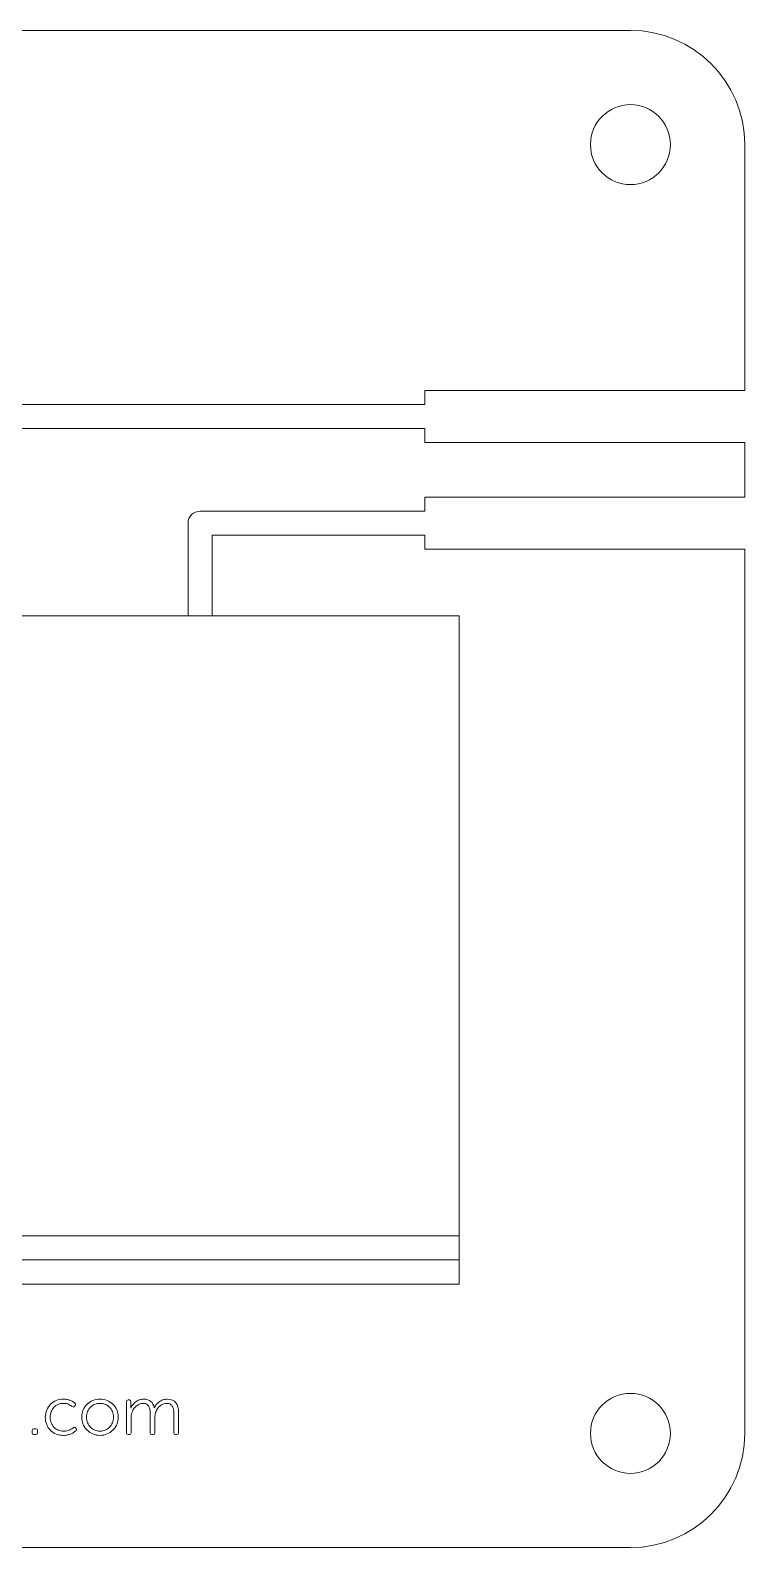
# Model space of a CAD drawing. Header units: inches. Extents: x 2.1 to 77.9, y -73.2 to -6.8.
# Drawn here: x 46.6 to 77.9, y -73.2 to -6.8 of the extents above; entities that cross this region are included whole.
import ezdxf

# ---------------------------------------------------------------- set-up
doc = ezdxf.new("R2010")
doc.units = ezdxf.units.IN
doc.header["$MEASUREMENT"] = 0
doc.layers.add('Bottom', color=7, linetype='Continuous')

msp = doc.modelspace()

# ---------------------------------------------------------------- linework, layer by layer
at = {"layer": 'Bottom', "color": 7, "lineweight": 9}
for points in [[(77.882, -22.568)], [(14.618, -60.606), (65.382, -60.606), (65.382, -32.43), (14.618, -32.43), (14.618, -60.606)], [(14.618, -61.668), (65.382, -61.668), (65.382, -59.546), (14.618, -59.546), (14.618, -61.668)]]:
    msp.add_lwpolyline(points, dxfattribs=at)
for points, knots in [([(77.882, -11.808), (77.882, -9.047), (75.644, -6.809), (72.882, -6.809), (72.882, -6.809), (7.118, -6.809), (7.118, -6.809), (4.357, -6.809), (2.118, -9.047), (2.118, -11.808), (2.118, -11.808), (2.118, -22.568), (2.118, -22.568), (2.118, -22.568), (2.118, -22.568), (2.118, -22.568), (2.118, -22.568), (16.118, -22.568), (16.118, -22.568), (16.118, -22.568), (16.118, -23.173), (16.118, -23.173), (16.118, -23.173), (20.94, -23.173), (20.94, -23.173), (20.94, -23.173), (21.998, -23.173), (21.998, -23.173), (21.998, -23.173), (63.882, -23.173), (63.882, -23.173), (63.882, -23.173), (63.882, -22.568), (63.882, -22.568), (63.882, -22.568), (77.882, -22.568), (77.882, -22.568), (77.882, -22.568), (77.882, -11.808), (77.882, -11.808)], [0, 0, 0, 0, 1, 1, 1, 2, 2, 2, 3, 3, 3, 4, 4, 4, 5, 5, 5, 6, 6, 6, 7, 7, 7, 8, 8, 8, 9, 9, 9, 10, 10, 10, 11, 11, 11, 12, 12, 12, 13, 13, 13, 13]), ([(71.132, -11.808), (71.132, -12.775), (71.915, -13.558), (72.882, -13.558), (73.848, -13.558), (74.632, -12.775), (74.632, -11.808), (74.632, -10.842), (73.848, -10.059), (72.882, -10.059), (71.915, -10.059), (71.132, -10.842), (71.132, -11.808), (71.132, -11.808), (71.132, -11.808), (71.132, -11.808)], [0, 0, 0, 0, 1, 1, 1, 2, 2, 2, 3, 3, 3, 4, 4, 4, 5, 5, 5, 5]), ([(2.118, -24.836), (2.118, -24.836), (2.118, -68.192), (2.118, -68.192), (2.118, -70.953), (4.357, -73.191), (7.118, -73.191), (7.118, -73.191), (72.882, -73.191), (72.882, -73.191), (75.644, -73.191), (77.882, -70.953), (77.882, -68.192), (77.882, -68.192), (77.882, -29.505), (77.882, -29.505), (77.882, -29.505), (63.882, -29.505), (63.882, -29.505), (63.882, -29.505), (63.882, -28.9), (63.882, -28.9), (63.882, -28.9), (54.569, -28.9), (54.569, -28.9), (54.569, -28.9), (54.569, -32.43), (54.569, -32.43), (54.569, -32.43), (53.511, -32.43), (53.511, -32.43), (53.511, -32.43), (53.511, -28.386), (53.511, -28.386), (53.511, -28.381), (53.51, -28.377), (53.51, -28.372), (53.51, -28.08), (53.747, -27.842), (54.04, -27.842), (54.04, -27.842), (63.882, -27.842), (63.882, -27.842), (63.882, -27.842), (63.882, -27.237), (63.882, -27.237), (63.882, -27.237), (77.882, -27.237), (77.882, -27.237), (77.882, -27.237), (77.882, -24.836), (77.882, -24.836), (77.882, -24.836), (63.882, -24.836), (63.882, -24.836), (63.882, -24.836), (63.882, -24.232), (63.882, -24.232), (63.882, -24.232), (21.998, -24.232), (21.998, -24.232), (21.998, -24.232), (21.998, -27.842), (21.998, -27.842), (21.998, -27.842), (26, -27.842), (26, -27.842), (26.293, -27.842), (26.529, -28.079), (26.529, -28.371), (26.529, -28.663), (26.293, -28.9), (26, -28.9), (26, -28.9), (21.469, -28.9), (21.469, -28.9), (21.18, -28.9), (20.946, -28.668), (20.941, -28.38), (20.941, -28.38), (20.94, -28.38), (20.94, -28.38), (20.94, -28.38), (20.94, -24.232), (20.94, -24.232), (20.94, -24.232), (16.118, -24.232), (16.118, -24.232), (16.118, -24.232), (16.118, -24.836), (16.118, -24.836), (16.118, -24.836), (2.118, -24.836), (2.118, -24.836)], [0, 0, 0, 0, 1, 1, 1, 2, 2, 2, 3, 3, 3, 4, 4, 4, 5, 5, 5, 6, 6, 6, 7, 7, 7, 8, 8, 8, 9, 9, 9, 10, 10, 10, 11, 11, 11, 12, 12, 12, 13, 13, 13, 14, 14, 14, 15, 15, 15, 16, 16, 16, 17, 17, 17, 18, 18, 18, 19, 19, 19, 20, 20, 20, 21, 21, 21, 22, 22, 22, 23, 23, 23, 24, 24, 24, 25, 25, 25, 26, 26, 26, 27, 27, 27, 28, 28, 28, 29, 29, 29, 30, 30, 30, 31, 31, 31, 31]), ([(47.262, -67.489), (47.262, -67.373), (47.283, -67.266), (47.324, -67.169), (47.365, -67.072), (47.421, -66.988), (47.492, -66.918), (47.563, -66.848), (47.647, -66.793), (47.743, -66.754), (47.839, -66.715), (47.943, -66.695), (48.055, -66.695), (48.119, -66.695), (48.178, -66.701), (48.231, -66.713), (48.284, -66.725), (48.332, -66.74), (48.374, -66.758), (48.416, -66.776), (48.453, -66.796), (48.484, -66.816), (48.515, -66.836), (48.539, -66.853), (48.557, -66.867), (48.593, -66.895), (48.597, -66.929), (48.567, -66.969), (48.567, -66.969), (48.546, -67.002), (48.546, -67.002), (48.521, -67.04), (48.487, -67.045), (48.443, -67.017), (48.409, -66.991), (48.36, -66.961), (48.296, -66.928), (48.232, -66.895), (48.153, -66.879), (48.061, -66.879), (47.979, -66.879), (47.902, -66.894), (47.83, -66.924), (47.758, -66.954), (47.695, -66.995), (47.642, -67.048), (47.589, -67.102), (47.547, -67.166), (47.518, -67.241), (47.487, -67.316), (47.472, -67.398), (47.472, -67.489), (47.472, -67.579), (47.487, -67.661), (47.518, -67.735), (47.547, -67.809), (47.589, -67.873), (47.642, -67.926), (47.695, -67.979), (47.758, -68.021), (47.83, -68.051), (47.902, -68.081), (47.98, -68.096), (48.065, -68.096), (48.117, -68.096), (48.165, -68.091), (48.209, -68.08), (48.253, -68.069), (48.293, -68.055), (48.329, -68.039), (48.365, -68.023), (48.397, -68.006), (48.424, -67.988), (48.451, -67.97), (48.473, -67.953), (48.491, -67.937), (48.529, -67.907), (48.562, -67.912), (48.59, -67.955), (48.59, -67.955), (48.611, -67.985), (48.611, -67.985), (48.633, -68.021), (48.628, -68.055), (48.593, -68.087), (48.573, -68.103), (48.547, -68.122), (48.515, -68.144), (48.483, -68.166), (48.445, -68.187), (48.399, -68.207), (48.355, -68.227), (48.303, -68.244), (48.246, -68.258), (48.189, -68.272), (48.126, -68.279), (48.055, -68.279), (47.943, -68.279), (47.839, -68.26), (47.741, -68.222), (47.644, -68.184), (47.56, -68.13), (47.489, -68.06), (47.418, -67.99), (47.362, -67.907), (47.322, -67.811), (47.282, -67.714), (47.262, -67.607), (47.262, -67.489)], [0, 0, 0, 0, 1, 1, 1, 2, 2, 2, 3, 3, 3, 4, 4, 4, 5, 5, 5, 6, 6, 6, 7, 7, 7, 8, 8, 8, 9, 9, 9, 10, 10, 10, 11, 11, 11, 12, 12, 12, 13, 13, 13, 14, 14, 14, 15, 15, 15, 16, 16, 16, 17, 17, 17, 18, 18, 18, 19, 19, 19, 20, 20, 20, 21, 21, 21, 22, 22, 22, 23, 23, 23, 24, 24, 24, 25, 25, 25, 26, 26, 26, 27, 27, 27, 28, 28, 28, 29, 29, 29, 30, 30, 30, 31, 31, 31, 32, 32, 32, 33, 33, 33, 34, 34, 34, 35, 35, 35, 36, 36, 36, 36]), ([(48.858, -67.48), (48.858, -67.367), (48.879, -67.264), (48.921, -67.169), (48.963, -67.074), (49.02, -66.991), (49.092, -66.921), (49.164, -66.851), (49.249, -66.796), (49.345, -66.755), (49.441, -66.715), (49.544, -66.695), (49.654, -66.695), (49.764, -66.695), (49.868, -66.715), (49.965, -66.755), (50.062, -66.796), (50.147, -66.851), (50.22, -66.921), (50.292, -66.991), (50.349, -67.074), (50.391, -67.169), (50.433, -67.264), (50.454, -67.367), (50.454, -67.48), (50.454, -67.594), (50.433, -67.7), (50.391, -67.797), (50.349, -67.894), (50.292, -67.979), (50.22, -68.051), (50.147, -68.123), (50.063, -68.179), (49.967, -68.219), (49.871, -68.259), (49.768, -68.279), (49.657, -68.279), (49.547, -68.279), (49.443, -68.259), (49.346, -68.219), (49.249, -68.179), (49.164, -68.123), (49.092, -68.051), (49.02, -67.979), (48.963, -67.894), (48.921, -67.797), (48.879, -67.7), (48.858, -67.594), (48.858, -67.48)], [0, 0, 0, 0, 1, 1, 1, 2, 2, 2, 3, 3, 3, 4, 4, 4, 5, 5, 5, 6, 6, 6, 7, 7, 7, 8, 8, 8, 9, 9, 9, 10, 10, 10, 11, 11, 11, 12, 12, 12, 13, 13, 13, 14, 14, 14, 15, 15, 15, 16, 16, 16, 16]), ([(49.068, -67.48), (49.068, -67.568), (49.084, -67.65), (49.115, -67.725), (49.146, -67.8), (49.188, -67.865), (49.241, -67.92), (49.294, -67.975), (49.356, -68.018), (49.427, -68.049), (49.498, -68.081), (49.575, -68.096), (49.657, -68.096), (49.738, -68.096), (49.813, -68.081), (49.884, -68.049), (49.955, -68.018), (50.018, -67.975), (50.071, -67.92), (50.124, -67.865), (50.166, -67.8), (50.197, -67.725), (50.228, -67.65), (50.243, -67.568), (50.243, -67.48), (50.243, -67.394), (50.228, -67.314), (50.197, -67.241), (50.166, -67.168), (50.124, -67.104), (50.071, -67.05), (50.018, -66.996), (49.955, -66.954), (49.884, -66.924), (49.813, -66.894), (49.738, -66.879), (49.657, -66.879), (49.575, -66.879), (49.498, -66.894), (49.427, -66.924), (49.356, -66.954), (49.294, -66.996), (49.241, -67.05), (49.188, -67.104), (49.146, -67.168), (49.115, -67.241), (49.084, -67.314), (49.068, -67.394), (49.068, -67.48)], [0, 0, 0, 0, 1, 1, 1, 2, 2, 2, 3, 3, 3, 4, 4, 4, 5, 5, 5, 6, 6, 6, 7, 7, 7, 8, 8, 8, 9, 9, 9, 10, 10, 10, 11, 11, 11, 12, 12, 12, 13, 13, 13, 14, 14, 14, 15, 15, 15, 16, 16, 16, 16]), ([(50.812, -66.807), (50.812, -66.756), (50.837, -66.731), (50.887, -66.731), (50.887, -66.731), (50.941, -66.731), (50.941, -66.731), (50.989, -66.731), (51.013, -66.756), (51.013, -66.807), (51.013, -66.807), (51.013, -66.981), (51.013, -66.981), (51.013, -66.997), (51.013, -67.011), (51.012, -67.024), (51.01, -67.037), (51.009, -67.049), (51.007, -67.059), (51.005, -67.071), (51.003, -67.081), (51.001, -67.089), (51.001, -67.089), (51.007, -67.089), (51.007, -67.089), (51.025, -67.039), (51.053, -66.99), (51.091, -66.942), (51.129, -66.894), (51.173, -66.852), (51.223, -66.816), (51.273, -66.779), (51.327, -66.75), (51.386, -66.728), (51.444, -66.706), (51.503, -66.695), (51.563, -66.695), (51.703, -66.695), (51.81, -66.727), (51.885, -66.79), (51.959, -66.853), (52.007, -66.948), (52.029, -67.074), (52.029, -67.074), (52.035, -67.074), (52.035, -67.074), (52.055, -67.026), (52.084, -66.979), (52.121, -66.934), (52.158, -66.889), (52.201, -66.849), (52.25, -66.812), (52.299, -66.776), (52.352, -66.748), (52.409, -66.727), (52.466, -66.706), (52.527, -66.695), (52.591, -66.695), (52.773, -66.695), (52.903, -66.746), (52.979, -66.849), (53.055, -66.951), (53.093, -67.095), (53.093, -67.281), (53.093, -67.281), (53.093, -68.168), (53.093, -68.168), (53.093, -68.218), (53.068, -68.243), (53.018, -68.243), (53.018, -68.243), (52.964, -68.243), (52.964, -68.243), (52.914, -68.243), (52.888, -68.218), (52.888, -68.168), (52.888, -68.168), (52.888, -67.332), (52.888, -67.332), (52.888, -67.27), (52.885, -67.212), (52.877, -67.158), (52.868, -67.104), (52.853, -67.056), (52.828, -67.015), (52.804, -66.974), (52.771, -66.942), (52.729, -66.918), (52.687, -66.894), (52.632, -66.882), (52.564, -66.882), (52.488, -66.882), (52.419, -66.9), (52.356, -66.936), (52.294, -66.972), (52.241, -67.02), (52.196, -67.08), (52.151, -67.14), (52.116, -67.208), (52.092, -67.283), (52.068, -67.358), (52.056, -67.435), (52.056, -67.513), (52.056, -67.513), (52.056, -68.168), (52.056, -68.168), (52.056, -68.218), (52.032, -68.243), (51.984, -68.243), (51.984, -68.243), (51.927, -68.243), (51.927, -68.243), (51.877, -68.243), (51.851, -68.218), (51.851, -68.168), (51.851, -68.168), (51.851, -67.332), (51.851, -67.332), (51.851, -67.277), (51.849, -67.221), (51.842, -67.167), (51.837, -67.113), (51.823, -67.065), (51.8, -67.023), (51.778, -66.981), (51.746, -66.947), (51.704, -66.921), (51.662, -66.895), (51.605, -66.882), (51.533, -66.882), (51.457, -66.882), (51.387, -66.9), (51.323, -66.937), (51.259, -66.974), (51.204, -67.023), (51.159, -67.083), (51.114, -67.143), (51.079, -67.211), (51.054, -67.286), (51.028, -67.361), (51.016, -67.437), (51.016, -67.513), (51.016, -67.513), (51.016, -68.168), (51.016, -68.168), (51.016, -68.218), (50.992, -68.243), (50.944, -68.243), (50.944, -68.243), (50.887, -68.243), (50.887, -68.243), (50.837, -68.243), (50.812, -68.218), (50.812, -68.168), (50.812, -68.168), (50.812, -66.807), (50.812, -66.807)], [0, 0, 0, 0, 1, 1, 1, 2, 2, 2, 3, 3, 3, 4, 4, 4, 5, 5, 5, 6, 6, 6, 7, 7, 7, 8, 8, 8, 9, 9, 9, 10, 10, 10, 11, 11, 11, 12, 12, 12, 13, 13, 13, 14, 14, 14, 15, 15, 15, 16, 16, 16, 17, 17, 17, 18, 18, 18, 19, 19, 19, 20, 20, 20, 21, 21, 21, 22, 22, 22, 23, 23, 23, 24, 24, 24, 25, 25, 25, 26, 26, 26, 27, 27, 27, 28, 28, 28, 29, 29, 29, 30, 30, 30, 31, 31, 31, 32, 32, 32, 33, 33, 33, 34, 34, 34, 35, 35, 35, 36, 36, 36, 37, 37, 37, 38, 38, 38, 39, 39, 39, 40, 40, 40, 41, 41, 41, 42, 42, 42, 43, 43, 43, 44, 44, 44, 45, 45, 45, 46, 46, 46, 47, 47, 47, 48, 48, 48, 49, 49, 49, 50, 50, 50, 51, 51, 51, 52, 52, 52, 52]), ([(71.132, -68.192), (71.132, -67.225), (71.915, -66.442), (72.882, -66.442), (73.848, -66.442), (74.632, -67.225), (74.632, -68.192), (74.632, -69.159), (73.848, -69.942), (72.882, -69.942), (71.915, -69.942), (71.132, -69.159), (71.132, -68.192), (71.132, -68.192), (71.132, -68.192), (71.132, -68.192)], [0, 0, 0, 0, 1, 1, 1, 2, 2, 2, 3, 3, 3, 4, 4, 4, 5, 5, 5, 5]), ([(46.682, -68.066), (46.682, -68.018), (46.706, -67.994), (46.754, -67.994), (46.754, -67.994), (46.853, -67.994), (46.853, -67.994), (46.901, -67.994), (46.925, -68.018), (46.925, -68.066), (46.925, -68.066), (46.925, -68.168), (46.925, -68.168), (46.925, -68.218), (46.901, -68.243), (46.853, -68.243), (46.853, -68.243), (46.754, -68.243), (46.754, -68.243), (46.706, -68.243), (46.682, -68.218), (46.682, -68.168), (46.682, -68.168), (46.682, -68.066), (46.682, -68.066)], [0, 0, 0, 0, 1, 1, 1, 2, 2, 2, 3, 3, 3, 4, 4, 4, 5, 5, 5, 6, 6, 6, 7, 7, 7, 8, 8, 8, 8])]:
    msp.add_open_spline(points, degree=3, knots=knots, dxfattribs=at)

doc.saveas('drawing.dxf')
